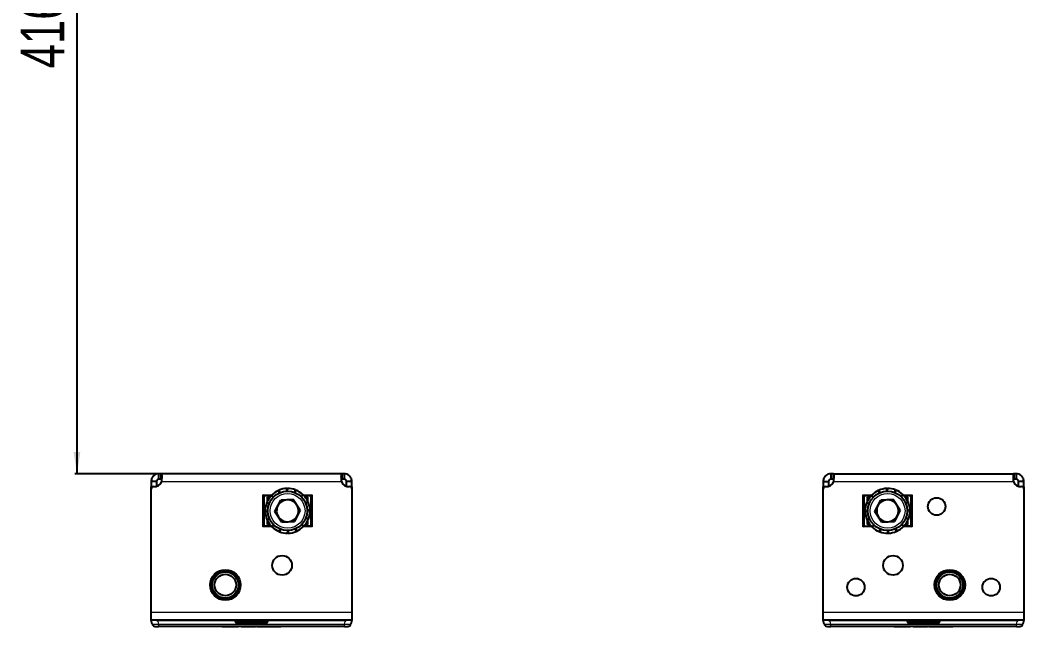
# Model space of a CAD drawing. Header units: millimetres. Extents: x 0 to 1651, y -357 to 576.
# Drawn here: x 3.3 to 463.4, y -356.9 to -78.7 of the extents above; entities that cross this region are included whole.
import ezdxf

# ---------------------------------------------------------------- set-up
doc = ezdxf.new("R2010")
doc.units = ezdxf.units.MM
doc.layers.add('FORMAT', color=7, linetype='Continuous')
doc.styles.add('SLDTEXTSTYLE0', font='TXT', dxfattribs={"width": 0.75})
doc.dimstyles.new('SLDDIMSTYLE0', dxfattribs={"dimtxt": 20, "dimasz": 10, "dimexe": 0, "dimexo": 0.0625, "dimgap": 5, "dimtad": 2, "dimdec": 1, "dimrnd": 1e-09, "dimzin": 12, "dimdsep": 46, "dimtxsty": 'SLDTEXTSTYLE0', "dimsah": 1, "dimcen": 0.09, "dimadec": 0, "dimazin": 3, "dimtfac": 1, "dimtofl": 0, "dimtmove": 0, "dimatfit": 3, "dimfxl": 0, "dimfrac": 2, "dimtolj": 1, "dimtzin": 12, "dimarcsym": 0})

# ---------------------------------------------------------------- blocks, each defined once
blk = doc.blocks.new('_D_6')
at = {"layer": 'FORMAT'}
for p, q in [((67.96, 129.29), (28.38, 129.29)), ((29.38, 129.29), (29.38, -286.71)), ((67.96, -286.71), (28.38, -286.71))]:
    blk.add_line(p, q, dxfattribs=at)
for points in [[(29.38, 129.29), (27.84, 119.29), (30.92, 119.29)], [(29.38, -286.71), (30.92, -276.71), (27.84, -276.71)]]:
    blk.add_solid(points, dxfattribs=at)
at = {"layer": 'FORMAT', "insert": (3.6, -100.88), "char_height": 20, "attachment_point": 1, "rotation": 90, "style": 'SLDTEXTSTYLE0'}
blk.add_mtext('416', dxfattribs=at)

msp = doc.modelspace()

# ---------------------------------------------------------------- linework, layer by layer
at = {"color": 7, "linetype": 'Continuous', "lineweight": 25}
for p, q in [((66.89, -289.21), (66.89, -286.71)), ((67.97, -286.71), (66.89, -286.71)), ((67.97, -289.21), (66.89, -289.21)), ((67.97, -289.21), (67.97, -286.71)), ((150.8, -286.71), (67.97, -286.71)), ((150.8, -286.71), (150.8, -289.21)), ((151.89, -286.71), (150.8, -286.71)), ((151.89, -289.21), (150.8, -289.21)), ((151.89, -286.71), (151.89, -289.21)), ((374.89, -286.71), (374.89, -289.21)), ((375.97, -286.71), (374.89, -286.71)), ((375.97, -289.21), (374.89, -289.21)), ((375.97, -286.71), (458.8, -286.71)), ((375.97, -286.71), (375.97, -289.21)), ((458.8, -286.71), (458.8, -289.21)), ((459.89, -286.71), (458.8, -286.71)), ((459.89, -289.21), (458.8, -289.21)), ((459.89, -286.71), (459.89, -289.21)), ((65.89, -290.21), (63.39, -290.21)), ((63.39, -290.21), (63.39, -292.72)), ((63.39, -293.61), (63.39, -292.72)), ((63.39, -350.21), (63.39, -293.61)), ((65.89, -290.21), (65.89, -292.5)), ((122.2, -295.5), (121.69, -294.36)), ((121.92, -294.26), (122.31, -295.45)), ((125.62, -294.72), (125.58, -293.47)), ((125.83, -293.46), (125.75, -294.71)), ((129.08, -295.3), (129.53, -294.13)), ((129.76, -294.22), (129.2, -295.35)), ((155.39, -290.21), (152.89, -290.21)), ((152.89, -292.5), (152.89, -290.21)), ((155.39, -292.72), (155.39, -290.21)), ((155.39, -292.72), (155.39, -293.61)), ((155.39, -293.61), (155.39, -350.21)), ((371.39, -290.21), (373.89, -290.21)), ((371.39, -290.21), (371.39, -292.72)), ((371.39, -293.61), (371.39, -292.72)), ((371.39, -350.21), (371.39, -293.61)), ((373.89, -290.21), (373.89, -292.5)), ((397.16, -295.52), (396.64, -294.38)), ((396.87, -294.28), (397.28, -295.47)), ((400.58, -294.72), (400.54, -293.47)), ((400.79, -293.46), (400.71, -294.71)), ((404.05, -295.29), (404.48, -294.12)), ((404.72, -294.21), (404.16, -295.33)), ((463.39, -290.21), (460.89, -290.21)), ((460.89, -292.5), (460.89, -290.21)), ((463.39, -292.72), (463.39, -290.21)), ((463.39, -292.72), (463.39, -293.61)), ((463.39, -293.61), (463.39, -350.21)), ((114.89, -296.71), (114.54, -296.36)), ((118.4, -296.71), (114.89, -296.71)), ((114.89, -296.71), (114.89, -310.71)), ((115.24, -297.06), (114.89, -296.71)), ((116.64, -299.3), (116.64, -297.41)), ((117.8, -297.41), (116.64, -297.41)), ((119.34, -297.54), (118.43, -296.68)), ((118.54, -296.71), (118.46, -296.71)), ((118.6, -296.5), (119.42, -297.45)), ((118.89, -296.96), (118.89, -297.11)), ((119.47, -297.4), (118.89, -297.07)), ((119.46, -297.41), (119.2, -297.41)), ((120.12, -304.02), (122.74, -298.87)), ((128.51, -298.57), (122.74, -298.87)), ((131.65, -303.41), (128.51, -298.57)), ((132.06, -297.16), (132.92, -296.26)), ((133.1, -296.43), (132.15, -297.25)), ((133.37, -296.71), (136.89, -296.71)), ((135.14, -297.41), (133.97, -297.41)), ((135.14, -299.3), (135.14, -297.41)), ((136.89, -296.71), (136.54, -297.06)), ((137.24, -296.36), (136.89, -296.71)), ((136.89, -296.71), (136.89, -310.71)), ((389.54, -296.36), (389.89, -296.71)), ((389.89, -296.71), (393.4, -296.71)), ((389.89, -310.71), (389.89, -296.71)), ((389.89, -296.71), (390.24, -297.06)), ((392.8, -297.41), (391.64, -297.41)), ((391.64, -299.3), (391.64, -297.41)), ((394.31, -297.57), (393.4, -296.72)), ((393.57, -296.54), (394.4, -297.48)), ((393.89, -296.96), (393.89, -297.17)), ((394.46, -297.41), (394.14, -297.41)), ((395.12, -304.03), (397.73, -298.88)), ((403.49, -298.56), (397.73, -298.88)), ((406.65, -303.4), (403.49, -298.56)), ((407.03, -297.14), (407.88, -296.22)), ((408.06, -296.4), (407.12, -297.22)), ((411.89, -296.71), (408.37, -296.71)), ((410.14, -297.41), (408.97, -297.41)), ((410.14, -299.3), (410.14, -297.41)), ((411.54, -297.06), (411.89, -296.71)), ((411.89, -296.71), (412.24, -296.36)), ((411.89, -310.71), (411.89, -296.71)), ((117.47, -300.52), (116.3, -300.07)), ((116.4, -299.84), (117.52, -300.4)), ((131.65, -303.41), (129.03, -308.55)), ((134.1, -300.03), (135.24, -299.51)), ((135.34, -299.74), (134.15, -300.14)), ((134.88, -303.45), (136.13, -303.41)), ((136.14, -303.66), (134.88, -303.57)), ((392.46, -300.55), (391.29, -300.12)), ((391.38, -299.88), (392.5, -300.44)), ((406.65, -303.4), (404.04, -308.55)), ((409.08, -299.99), (410.22, -299.47)), ((410.32, -299.7), (409.13, -300.1)), ((409.88, -303.41), (411.13, -303.36)), ((411.14, -303.61), (409.88, -303.53)), ((115.64, -303.77), (116.89, -303.85)), ((116.89, -303.98), (115.64, -304.01)), ((116.44, -307.68), (117.63, -307.29)), ((117.68, -307.4), (116.54, -307.91)), ((116.64, -310.01), (116.64, -308.13)), ((123.27, -308.86), (120.12, -304.02)), ((135.38, -307.59), (134.25, -307.03)), ((134.3, -306.91), (135.47, -307.36)), ((135.14, -310.01), (135.14, -308.13)), ((390.64, -303.81), (391.89, -303.89)), ((391.89, -304.02), (390.64, -304.06)), ((391.45, -307.73), (392.64, -307.32)), ((392.69, -307.44), (391.56, -307.96)), ((391.64, -310.01), (391.64, -308.13)), ((398.28, -308.86), (395.12, -304.03)), ((410.39, -307.54), (409.27, -306.99)), ((409.31, -306.87), (410.48, -307.31)), ((410.14, -310.01), (410.14, -308.13)), ((114.89, -310.71), (114.54, -311.06)), ((115.24, -310.36), (114.89, -310.71)), ((114.89, -310.71), (118.4, -310.71)), ((116.64, -310.01), (117.8, -310.01)), ((118.67, -311), (119.62, -310.17)), ((119.71, -310.26), (118.85, -311.17)), ((122.01, -313.2), (122.57, -312.08)), ((122.69, -312.13), (122.24, -313.29)), ((123.27, -308.86), (129.03, -308.55)), ((125.94, -313.96), (126.03, -312.71)), ((126.15, -312.71), (126.19, -313.96)), ((129.86, -313.16), (129.46, -311.97)), ((129.57, -311.92), (130.09, -313.06)), ((132.3, -310.02), (132.89, -310.36)), ((132.31, -310.01), (132.57, -310.01)), ((133.17, -310.92), (132.35, -309.98)), ((132.43, -309.89), (133.34, -310.74)), ((132.89, -310.46), (132.89, -310.31)), ((133.31, -310.71), (133.24, -310.71)), ((136.89, -310.71), (133.37, -310.71)), ((133.97, -310.01), (135.14, -310.01)), ((136.89, -310.71), (136.54, -310.36)), ((137.24, -311.06), (136.89, -310.71)), ((389.54, -311.06), (389.89, -310.71)), ((389.89, -310.71), (393.4, -310.71)), ((391.64, -310.01), (392.8, -310.01)), ((393.71, -311.03), (394.65, -310.2)), ((394.74, -310.29), (393.89, -311.2)), ((397.06, -313.22), (397.61, -312.1)), ((397.73, -312.14), (397.29, -313.31)), ((398.28, -308.86), (404.04, -308.55)), ((400.99, -313.96), (401.07, -312.71)), ((401.19, -312.71), (401.23, -313.96)), ((404.9, -313.14), (404.5, -311.96)), ((404.61, -311.91), (405.13, -313.04)), ((407.31, -310.01), (407.63, -310.01)), ((408.2, -310.89), (407.38, -309.95)), ((407.46, -309.86), (408.38, -310.71)), ((407.89, -310.46), (407.89, -310.25)), ((408.37, -310.71), (411.89, -310.71)), ((408.97, -310.01), (410.14, -310.01)), ((411.54, -310.36), (411.89, -310.71)), ((411.89, -310.71), (412.24, -311.06)), ((63.39, -353.71), (63.39, -350.21)), ((63.39, -353.91), (63.39, -353.71)), ((63.39, -353.71), (155.39, -353.71)), ((63.84, -355.6), (63.39, -353.91)), ((66.28, -353.91), (101.89, -353.91)), ((101.89, -353.71), (101.89, -353.91)), ((101.89, -353.91), (101.89, -354.41)), ((116.89, -353.71), (116.89, -353.91)), ((116.89, -354.41), (116.89, -353.91)), ((116.89, -353.91), (152.49, -353.91)), ((155.39, -353.91), (154.93, -355.6)), ((155.39, -350.21), (155.39, -353.71)), ((155.39, -353.71), (155.39, -353.91)), ((371.39, -353.71), (371.39, -350.21)), ((371.39, -353.91), (371.39, -353.71)), ((371.39, -353.71), (463.39, -353.71)), ((371.84, -355.6), (371.39, -353.91)), ((374.28, -353.91), (409.89, -353.91)), ((409.89, -353.71), (409.89, -353.91)), ((409.89, -353.91), (409.89, -354.41)), ((424.89, -353.71), (424.89, -353.91)), ((424.89, -354.41), (424.89, -353.91)), ((424.89, -353.91), (460.49, -353.91)), ((463.39, -353.91), (462.93, -355.6)), ((463.39, -350.21), (463.39, -353.71)), ((463.39, -353.71), (463.39, -353.91)), ((65.29, -356.71), (66.74, -356.71)), ((152.04, -356.71), (66.74, -356.71)), ((95.96, -356.91), (95.96, -356.71)), ((101.64, -356.91), (96.39, -356.91)), ((102.07, -356.91), (102.07, -356.71)), ((102.39, -354.91), (116.39, -354.91)), ((103.31, -356.91), (103.31, -356.71)), ((103.56, -356.91), (103.56, -356.71)), ((104.7, -356.91), (104.7, -356.71)), ((107.53, -356.91), (104.7, -356.91)), ((111, -356.94), (111, -356.71)), ((111.81, -356.91), (111.81, -356.71)), ((113.3, -356.91), (111.81, -356.91)), ((113.3, -356.91), (113.3, -356.71)), ((115.97, -356.91), (113.3, -356.91)), ((115.97, -356.91), (115.97, -356.71)), ((117.1, -356.91), (115.97, -356.91)), ((117.1, -356.91), (117.1, -356.71)), ((117.16, -356.91), (117.1, -356.91)), ((122.81, -356.91), (122.81, -356.71)), ((152.04, -356.71), (153.48, -356.71)), ((373.29, -356.71), (374.74, -356.71)), ((460.04, -356.71), (374.74, -356.71)), ((403.96, -356.91), (403.96, -356.71)), ((409.64, -356.91), (404.39, -356.91)), ((410.07, -356.91), (410.07, -356.71)), ((410.39, -354.91), (424.39, -354.91)), ((411.31, -356.91), (411.31, -356.71)), ((411.56, -356.91), (411.56, -356.71)), ((412.7, -356.91), (412.7, -356.71)), ((415.53, -356.91), (412.7, -356.91)), ((419, -356.94), (419, -356.71)), ((419.81, -356.91), (419.81, -356.71)), ((421.3, -356.91), (419.81, -356.91)), ((421.3, -356.91), (421.3, -356.71)), ((423.97, -356.91), (421.3, -356.91)), ((423.97, -356.91), (423.97, -356.71)), ((425.1, -356.91), (423.97, -356.91)), ((425.1, -356.91), (425.1, -356.71)), ((425.16, -356.91), (425.1, -356.91)), ((430.81, -356.91), (430.81, -356.71)), ((460.04, -356.71), (461.48, -356.71))]:
    msp.add_line(p, q, dxfattribs=at)
at = {"color": 8, "linetype": 'Continuous', "lineweight": 18}
for p, q in [((63.39, -292.72), (63.95, -292.72)), ((68.22, -290.21), (150.55, -290.21)), ((154.83, -292.72), (155.39, -292.72)), ((371.39, -292.72), (371.95, -292.72)), ((376.22, -290.21), (458.55, -290.21)), ((462.83, -292.72), (463.39, -292.72)), ((114.54, -296.36), (118.74, -296.36)), ((114.54, -311.06), (114.54, -296.36)), ((118.09, -297.06), (115.24, -297.06)), ((115.24, -297.06), (115.24, -310.36)), ((132.82, -296.36), (137.24, -296.36)), ((136.54, -297.06), (133.69, -297.06)), ((136.54, -310.36), (136.54, -297.06)), ((137.24, -296.36), (137.24, -311.06)), ((389.54, -296.36), (393.74, -296.36)), ((389.54, -311.06), (389.54, -296.36)), ((393.09, -297.06), (390.24, -297.06)), ((390.24, -297.06), (390.24, -310.71)), ((407.75, -296.36), (412.24, -296.36)), ((411.54, -297.06), (408.69, -297.06)), ((411.54, -310.36), (411.54, -297.06)), ((412.24, -296.36), (412.24, -311.06)), ((118.96, -311.06), (114.54, -311.06)), ((115.24, -310.36), (118.09, -310.36)), ((137.24, -311.06), (133.03, -311.06)), ((133.69, -310.36), (136.54, -310.36)), ((394.02, -311.06), (389.54, -311.06)), ((412.24, -311.06), (408.03, -311.06)), ((408.69, -310.36), (411.54, -310.36)), ((63.39, -350.21), (155.39, -350.21)), ((66.28, -353.91), (66.74, -355.6)), ((102.39, -353.71), (102.39, -354.41)), ((116.39, -354.41), (116.39, -353.71)), ((152.04, -355.6), (152.49, -353.91)), ((371.39, -350.21), (463.39, -350.21)), ((374.28, -353.91), (374.74, -355.6)), ((410.39, -353.71), (410.39, -354.41)), ((424.39, -354.41), (424.39, -353.71)), ((460.04, -355.6), (460.49, -353.91)), ((66.74, -355.6), (152.04, -355.6)), ((66.74, -355.6), (66.74, -356.71)), ((96.39, -356.91), (96.39, -356.71)), ((101.64, -356.91), (101.64, -356.71)), ((102.39, -354.41), (101.89, -354.41)), ((102.39, -354.41), (102.39, -354.91)), ((102.39, -354.41), (116.39, -354.41)), ((107.53, -356.91), (107.53, -356.71)), ((109.89, -356.91), (109.89, -356.71)), ((116.39, -354.41), (116.39, -354.91)), ((116.39, -354.41), (116.89, -354.41)), ((120.7, -356.91), (120.7, -356.71)), ((152.04, -356.71), (152.04, -355.6)), ((374.74, -355.6), (460.04, -355.6)), ((374.74, -355.6), (374.74, -356.71)), ((404.39, -356.91), (404.39, -356.71)), ((409.64, -356.91), (409.64, -356.71)), ((410.39, -354.41), (409.89, -354.41)), ((410.39, -354.41), (410.39, -354.91)), ((410.39, -354.41), (424.39, -354.41)), ((415.53, -356.91), (415.53, -356.71)), ((417.89, -356.91), (417.89, -356.71)), ((424.39, -354.41), (424.89, -354.41)), ((424.39, -354.41), (424.39, -354.91)), ((428.7, -356.91), (428.7, -356.71)), ((460.04, -356.71), (460.04, -355.6))]:
    msp.add_line(p, q, dxfattribs=at)
at = {"color": 7, "linetype": 'Continuous', "lineweight": 25}
for centre, radius in [((125.89, -303.71), 9), ((400.89, -303.71), 9), ((423.39, -301.71), 4), ((123.39, -328.71), 4.5), ((403.39, -328.71), 4.5), ((97.39, -337.71), 7), ((97.39, -337.71), 6.5), ((429.39, -337.71), 7), ((429.39, -337.71), 6.5), ((97.39, -337.71), 6), ((97.39, -337.71), 4.93), ((386.39, -338.71), 4), ((429.39, -337.71), 6), ((429.39, -337.71), 4.93), ((448.39, -338.71), 4)]:
    msp.add_circle(centre, radius, dxfattribs=at)
at = {"color": 8, "linetype": 'Continuous', "lineweight": 18}
for centre, radius in [((125.89, -303.71), 8), ((400.89, -303.71), 8), ((97.39, -337.71), 6.25), ((429.39, -337.71), 6.25)]:
    msp.add_circle(centre, radius, dxfattribs=at)
at = {"color": 7, "linetype": 'Continuous', "lineweight": 25}
for centre, radius, start, end in [((64.39, -293.61), 1, 83.6206, 180), ((64.89, -289.14), 3.5, 263.6206, 342.1747), ((125.89, -303.71), 10.25, 114.1868, 135.2909), ((125.89, -303.71), 10.25, 91.6868, 112.7909), ((125.89, -303.71), 10.25, 69.1868, 90.2909), ((125.89, -303.71), 10.25, 46.6868, 67.7909), ((153.89, -289.14), 3.5, 197.8253, 276.3794), ((154.39, -293.61), 1, 360, 96.3794), ((372.39, -293.61), 1, 83.6206, 180), ((372.89, -289.14), 3.5, 263.6206, 342.1747), ((400.89, -303.71), 10.25, 114.4505, 135.5546), ((400.89, -303.71), 10.25, 91.9505, 113.0546), ((400.89, -303.71), 10.25, 69.4505, 90.5546), ((400.89, -303.71), 10.25, 46.9505, 68.0546), ((461.89, -289.14), 3.5, 197.8253, 276.3794), ((462.39, -293.61), 1, 360, 96.3794), ((125.89, -303.71), 10.25, 136.6868, 157.7909), ((125.89, -303.71), 5, 93.0175, 153.0175), ((125.89, -303.71), 5, 33.0175, 93.0175), ((125.89, -303.71), 10.25, 24.1868, 45.2909), ((400.89, -303.71), 10.25, 136.9505, 158.0546), ((400.89, -303.71), 5, 93.1455, 153.1455), ((400.89, -303.71), 5, 33.1455, 93.1455), ((400.89, -303.71), 10.25, 24.4505, 45.5546), ((125.89, -303.71), 10.25, 159.1868, 180.2909), ((125.89, -303.71), 5, 153.0175, 213.0175), ((125.89, -303.71), 5, 333.0175, 33.0175), ((125.89, -303.71), 10.25, 1.6868, 22.7909), ((400.89, -303.71), 10.25, 159.4505, 180.5546), ((400.89, -303.71), 5, 153.1455, 213.1455), ((400.89, -303.71), 5, 333.1455, 33.1455), ((400.89, -303.71), 10.25, 1.9505, 23.0546), ((400.89, -303.71), 10.25, 339.4505, 0.5546), ((125.89, -303.71), 10.25, 181.6868, 202.7909), ((125.89, -303.71), 10.25, 204.1868, 225.2909), ((125.89, -303.71), 5, 213.0175, 273.0175), ((125.89, -303.71), 5, 273.0175, 333.0175), ((125.89, -303.71), 10.25, 316.6868, 337.7909), ((125.89, -303.71), 10.25, 339.1868, 0.2909), ((400.89, -303.71), 10.25, 181.9505, 203.0546), ((400.89, -303.71), 10.25, 204.4505, 225.5546), ((400.89, -303.71), 5, 213.1455, 273.1455), ((400.89, -303.71), 5, 273.1455, 333.1455), ((400.89, -303.71), 10.25, 316.9505, 338.0546), ((125.89, -303.71), 10.25, 226.6868, 247.7909), ((125.89, -303.71), 10.25, 294.1868, 315.2909), ((400.89, -303.71), 10.25, 226.9505, 248.0546), ((400.89, -303.71), 10.25, 294.4505, 315.5546), ((125.89, -303.71), 10.25, 249.1868, 270.2909), ((125.89, -303.71), 10.25, 271.6868, 292.7909), ((400.89, -303.71), 10.25, 249.4505, 270.5546), ((400.89, -303.71), 10.25, 271.9505, 293.0546), ((65.29, -355.21), 1.5, 195, 270), ((102.39, -354.41), 0.5, 180, 270), ((116.39, -354.41), 0.5, 270, 0), ((153.48, -355.21), 1.5, 270, 345), ((373.29, -355.21), 1.5, 195, 270), ((410.39, -354.41), 0.5, 180, 270), ((424.39, -354.41), 0.5, 270, 0), ((461.48, -355.21), 1.5, 270, 345)]:
    msp.add_arc(centre, radius, start, end, dxfattribs=at)
for centre, major_axis, start_param, end_param in [((63.39, -342.32), (3.1, -11.57), 6.030113, 6.216148), ((155.39, -342.32), (-3.1, -11.57), 0.067037, 0.253072), ((371.39, -342.32), (3.1, -11.57), 6.030113, 6.216148), ((463.39, -342.32), (-3.1, -11.57), 0.067037, 0.253072)]:
    msp.add_ellipse(centre, major_axis=major_axis, ratio=0.250563, start_param=start_param, end_param=end_param, dxfattribs=at)
at = {"color": 8, "linetype": 'Continuous', "lineweight": 18}
for centre, major_axis, start_param, end_param in [((66.84, -355.21), (3, 0.38), 3.158333, 4.662092), ((151.93, -355.21), (3, -0.38), 4.762686, 6.266445), ((374.84, -355.21), (3, 0.38), 3.158333, 4.662092), ((459.93, -355.21), (3, -0.38), 4.762686, 6.266445)]:
    msp.add_ellipse(centre, major_axis=major_axis, ratio=0.123038, start_param=start_param, end_param=end_param, dxfattribs=at)
at = {"color": 7, "linetype": 'Continuous', "lineweight": 25}
for points, knots in [([(66.89, -286.71), (66.43, -286.76), (65.62, -286.85), (64.71, -287.42), (64.12, -288.02), (63.72, -288.65), (63.44, -289.4), (63.4, -289.94), (63.39, -290.21)], [0, 0, 0, 0, 0.254149, 0.448213, 0.574908, 0.708872, 0.850468, 1, 1, 1, 1]), ([(66.89, -289.21), (66.76, -289.23), (66.55, -289.25), (66.28, -289.41), (66.1, -289.58), (65.98, -289.77), (65.9, -289.98), (65.89, -290.13), (65.89, -290.21)], [0, 0, 0, 0, 0.296302, 0.497469, 0.615497, 0.73607, 0.863114, 1, 1, 1, 1]), ([(68.22, -290.21), (68.25, -289.92), (68.3, -289.37), (68.37, -288.46), (68.4, -287.58), (68.26, -286.86), (68.07, -286.76), (67.97, -286.71)], [0, 0, 0, 0, 0.16069, 0.301312, 0.521951, 0.753573, 1, 1, 1, 1]), ([(150.8, -286.71), (150.75, -286.73), (150.65, -286.76), (150.5, -287.05), (150.4, -287.51), (150.38, -288.14), (150.4, -288.75), (150.46, -289.46), (150.52, -289.96), (150.55, -290.21)], [0, 0, 0, 0, 0.144067, 0.271276, 0.474907, 0.597997, 0.726338, 0.860245, 1, 1, 1, 1]), ([(155.39, -290.21), (155.36, -289.9), (155.31, -289.31), (154.92, -288.36), (154.2, -287.49), (153.11, -286.84), (152.3, -286.76), (151.89, -286.71)], [0, 0, 0, 0, 0.17084, 0.319217, 0.548103, 0.767822, 1, 1, 1, 1]), ([(152.89, -290.21), (152.88, -290.12), (152.87, -289.96), (152.77, -289.73), (152.66, -289.57), (152.53, -289.44), (152.39, -289.34), (152.16, -289.24), (152, -289.22), (151.89, -289.21)], [0, 0, 0, 0, 0.154359, 0.287283, 0.400435, 0.496544, 0.604314, 0.723151, 1, 1, 1, 1]), ([(374.89, -286.71), (374.43, -286.76), (373.62, -286.85), (372.71, -287.42), (372.12, -288.02), (371.72, -288.65), (371.44, -289.4), (371.4, -289.94), (371.39, -290.21)], [0, 0, 0, 0, 0.254149, 0.448213, 0.574908, 0.708872, 0.850468, 1, 1, 1, 1]), ([(374.89, -289.21), (374.76, -289.23), (374.55, -289.25), (374.28, -289.41), (374.1, -289.58), (373.98, -289.77), (373.9, -289.98), (373.89, -290.13), (373.89, -290.21)], [0, 0, 0, 0, 0.296302, 0.497469, 0.615497, 0.73607, 0.863114, 1, 1, 1, 1]), ([(376.22, -290.21), (376.25, -289.92), (376.3, -289.37), (376.37, -288.46), (376.4, -287.58), (376.26, -286.86), (376.07, -286.76), (375.97, -286.71)], [0, 0, 0, 0, 0.16069, 0.3013121, 0.5219513, 0.7535732, 1, 1, 1, 1]), ([(458.8, -286.71), (458.75, -286.73), (458.65, -286.76), (458.5, -287.05), (458.4, -287.51), (458.38, -288.14), (458.4, -288.75), (458.46, -289.46), (458.52, -289.96), (458.55, -290.21)], [0, 0, 0, 0, 0.144067, 0.271276, 0.474907, 0.597997, 0.726338, 0.860245, 1, 1, 1, 1]), ([(463.39, -290.21), (463.36, -289.9), (463.31, -289.31), (462.92, -288.36), (462.2, -287.49), (461.11, -286.84), (460.3, -286.76), (459.89, -286.71)], [0, 0, 0, 0, 0.17084, 0.319217, 0.548103, 0.767822, 1, 1, 1, 1]), ([(460.89, -290.21), (460.88, -290.12), (460.87, -289.96), (460.77, -289.73), (460.66, -289.57), (460.53, -289.44), (460.39, -289.34), (460.16, -289.24), (460, -289.22), (459.89, -289.21)], [0, 0, 0, 0, 0.154359, 0.287283, 0.400435, 0.496544, 0.604314, 0.723151, 1, 1, 1, 1]), ([(121.69, -294.36), (121.72, -294.35), (121.78, -294.32), (121.86, -294.29), (121.9, -294.27), (121.92, -294.26)], [0, 0, 0, 0, 0.499981, 0.749988, 1, 1, 1, 1]), ([(125.58, -293.47), (125.63, -293.47), (125.69, -293.46), (125.77, -293.46), (125.81, -293.46), (125.83, -293.46)], [0, 0, 0, 0, 0.499981, 0.749988, 1, 1, 1, 1]), ([(129.53, -294.13), (129.57, -294.15), (129.63, -294.17), (129.7, -294.2), (129.74, -294.22), (129.76, -294.22)], [0, 0, 0, 0, 0.499981, 0.749988, 1, 1, 1, 1]), ([(396.64, -294.38), (396.68, -294.37), (396.74, -294.34), (396.81, -294.31), (396.85, -294.29), (396.87, -294.28)], [0, 0, 0, 0, 0.499981, 0.749988, 1, 1, 1, 1]), ([(400.54, -293.47), (400.58, -293.47), (400.64, -293.47), (400.72, -293.46), (400.77, -293.46), (400.79, -293.46)], [0, 0, 0, 0, 0.499981, 0.749988, 1, 1, 1, 1]), ([(404.48, -294.12), (404.52, -294.13), (404.58, -294.15), (404.66, -294.18), (404.7, -294.2), (404.72, -294.21)], [0, 0, 0, 0, 0.499981, 0.749988, 1, 1, 1, 1]), ([(118.43, -296.68), (118.46, -296.65), (118.5, -296.61), (118.56, -296.55), (118.59, -296.52), (118.6, -296.5)], [0, 0, 0, 0, 0.499981, 0.749988, 1, 1, 1, 1]), ([(132.92, -296.26), (132.95, -296.28), (132.99, -296.33), (133.05, -296.38), (133.08, -296.41), (133.1, -296.43)], [0, 0, 0, 0, 0.499981, 0.749988, 1, 1, 1, 1]), ([(393.4, -296.72), (393.42, -296.69), (393.47, -296.64), (393.52, -296.58), (393.55, -296.55), (393.57, -296.54)], [0, 0, 0, 0, 0.499981, 0.749988, 1, 1, 1, 1]), ([(407.88, -296.22), (407.91, -296.25), (407.96, -296.29), (408.02, -296.35), (408.05, -296.38), (408.06, -296.4)], [0, 0, 0, 0, 0.4999808, 0.7499881, 1, 1, 1, 1]), ([(116.3, -300.07), (116.32, -300.03), (116.34, -299.97), (116.37, -299.9), (116.39, -299.86), (116.4, -299.84)], [0, 0, 0, 0, 0.499981, 0.749988, 1, 1, 1, 1]), ([(135.24, -299.51), (135.25, -299.55), (135.28, -299.61), (135.31, -299.69), (135.33, -299.72), (135.34, -299.74)], [0, 0, 0, 0, 0.499981, 0.749988, 1, 1, 1, 1]), ([(136.13, -303.41), (136.13, -303.45), (136.13, -303.52), (136.14, -303.6), (136.14, -303.64), (136.14, -303.66)], [0, 0, 0, 0, 0.4999808, 0.7499881, 1, 1, 1, 1]), ([(391.29, -300.12), (391.3, -300.08), (391.32, -300.02), (391.36, -299.94), (391.37, -299.9), (391.38, -299.88)], [0, 0, 0, 0, 0.499981, 0.749988, 1, 1, 1, 1]), ([(410.22, -299.47), (410.23, -299.51), (410.26, -299.57), (410.29, -299.64), (410.31, -299.68), (410.32, -299.7)], [0, 0, 0, 0, 0.499981, 0.749988, 1, 1, 1, 1]), ([(411.13, -303.36), (411.13, -303.41), (411.13, -303.47), (411.13, -303.55), (411.14, -303.59), (411.14, -303.61)], [0, 0, 0, 0, 0.499981, 0.749988, 1, 1, 1, 1]), ([(115.64, -304.01), (115.64, -303.97), (115.64, -303.91), (115.64, -303.83), (115.64, -303.79), (115.64, -303.77)], [0, 0, 0, 0, 0.499981, 0.749988, 1, 1, 1, 1]), ([(116.54, -307.91), (116.52, -307.87), (116.49, -307.82), (116.46, -307.74), (116.44, -307.7), (116.44, -307.68)], [0, 0, 0, 0, 0.499981, 0.749988, 1, 1, 1, 1]), ([(135.47, -307.36), (135.45, -307.39), (135.43, -307.45), (135.4, -307.53), (135.38, -307.57), (135.38, -307.59)], [0, 0, 0, 0, 0.499981, 0.749988, 1, 1, 1, 1]), ([(390.64, -304.06), (390.64, -304.02), (390.64, -303.96), (390.64, -303.87), (390.64, -303.83), (390.64, -303.81)], [0, 0, 0, 0, 0.4999808, 0.7499881, 1, 1, 1, 1]), ([(391.56, -307.96), (391.54, -307.92), (391.51, -307.86), (391.48, -307.78), (391.46, -307.75), (391.45, -307.73)], [0, 0, 0, 0, 0.499981, 0.749988, 1, 1, 1, 1]), ([(410.48, -307.31), (410.47, -307.35), (410.45, -307.41), (410.42, -307.49), (410.4, -307.52), (410.39, -307.54)], [0, 0, 0, 0, 0.499981, 0.749988, 1, 1, 1, 1]), ([(118.85, -311.17), (118.82, -311.14), (118.78, -311.1), (118.72, -311.04), (118.69, -311.01), (118.67, -311)], [0, 0, 0, 0, 0.499981, 0.749988, 1, 1, 1, 1]), ([(133.34, -310.74), (133.32, -310.77), (133.27, -310.82), (133.21, -310.88), (133.19, -310.91), (133.17, -310.92)], [0, 0, 0, 0, 0.4999808, 0.7499881, 1, 1, 1, 1]), ([(393.89, -311.2), (393.86, -311.17), (393.81, -311.13), (393.75, -311.07), (393.72, -311.05), (393.71, -311.03)], [0, 0, 0, 0, 0.499981, 0.749988, 1, 1, 1, 1]), ([(408.38, -310.71), (408.35, -310.74), (408.3, -310.79), (408.25, -310.85), (408.22, -310.88), (408.2, -310.89)], [0, 0, 0, 0, 0.499981, 0.749988, 1, 1, 1, 1]), ([(122.24, -313.29), (122.2, -313.28), (122.15, -313.26), (122.07, -313.23), (122.03, -313.21), (122.01, -313.2)], [0, 0, 0, 0, 0.499981, 0.749988, 1, 1, 1, 1]), ([(126.19, -313.96), (126.15, -313.96), (126.08, -313.96), (126, -313.96), (125.96, -313.96), (125.94, -313.96)], [0, 0, 0, 0, 0.499981, 0.749988, 1, 1, 1, 1]), ([(130.09, -313.06), (130.05, -313.08), (129.99, -313.11), (129.91, -313.14), (129.88, -313.15), (129.86, -313.16)], [0, 0, 0, 0, 0.499981, 0.749988, 1, 1, 1, 1]), ([(397.29, -313.31), (397.25, -313.3), (397.19, -313.27), (397.11, -313.24), (397.07, -313.23), (397.06, -313.22)], [0, 0, 0, 0, 0.499981, 0.749988, 1, 1, 1, 1]), ([(401.23, -313.96), (401.19, -313.96), (401.13, -313.96), (401.05, -313.96), (401.01, -313.96), (400.99, -313.96)], [0, 0, 0, 0, 0.499981, 0.749988, 1, 1, 1, 1]), ([(405.13, -313.04), (405.09, -313.06), (405.03, -313.09), (404.96, -313.12), (404.92, -313.14), (404.9, -313.14)], [0, 0, 0, 0, 0.499981, 0.749988, 1, 1, 1, 1]), ([(96.39, -356.91), (96.33, -356.91), (96.2, -356.91), (96.06, -356.91), (95.97, -356.91), (95.96, -356.91), (95.96, -356.91)], [0, 0, 0, 0, 0.281303, 0.555629, 0.773878, 1, 1, 1, 1]), ([(102.07, -356.91), (102.06, -356.91), (102.05, -356.91), (101.93, -356.91), (101.79, -356.91), (101.69, -356.91), (101.64, -356.91)], [0, 0, 0, 0, 0.285248, 0.560563, 0.777151, 1, 1, 1, 1]), ([(103.31, -356.91), (103.26, -356.91), (103.15, -356.91), (102.85, -356.91), (102.56, -356.91), (102.36, -356.91), (102.29, -356.91)], [0, 0, 0, 0, 0.255277, 0.538303, 0.854078, 1, 1, 1, 1]), ([(103.13, -356.91), (103.02, -356.91), (102.77, -356.91), (102.47, -356.91), (102.29, -356.91), (102.29, -356.91)], [0, 0, 0, 0, 0.466249, 0.997338, 1, 1, 1, 1]), ([(109.89, -356.91), (109.74, -356.91), (109.38, -356.91), (108.58, -356.91), (107.94, -356.91), (107.53, -356.91)], [0, 0, 0, 0, 0.216742, 0.489643, 1, 1, 1, 1]), ([(110.98, -356.91), (110.99, -356.91), (111.02, -356.91), (110.86, -356.91), (110.49, -356.91), (110.1, -356.91), (109.89, -356.91)], [0, 0, 0, 0, 0.061615, 0.333035, 0.637399, 1, 1, 1, 1]), ([(120.7, -356.91), (120.2, -356.91), (119.27, -356.91), (118.07, -356.91), (117.35, -356.91), (117.17, -356.91), (117.16, -356.91)], [0, 0, 0, 0, 0.3819835, 0.7133523, 0.984017, 1, 1, 1, 1]), ([(122.81, -356.91), (122.44, -356.91), (121.75, -356.91), (121.04, -356.91), (120.7, -356.91)], [0, 0, 0, 0, 0.5368, 1, 1, 1, 1]), ([(404.39, -356.91), (404.33, -356.91), (404.2, -356.91), (404.06, -356.91), (403.97, -356.91), (403.96, -356.91), (403.96, -356.91)], [0, 0, 0, 0, 0.281303, 0.555629, 0.773878, 1, 1, 1, 1]), ([(410.07, -356.91), (410.06, -356.91), (410.05, -356.91), (409.93, -356.91), (409.79, -356.91), (409.69, -356.91), (409.64, -356.91)], [0, 0, 0, 0, 0.2852483, 0.5605631, 0.7771515, 1, 1, 1, 1]), ([(411.31, -356.91), (411.26, -356.91), (411.15, -356.91), (410.85, -356.91), (410.56, -356.91), (410.36, -356.91), (410.29, -356.91)], [0, 0, 0, 0, 0.2552772, 0.5383026, 0.8540781, 1, 1, 1, 1]), ([(411.13, -356.91), (411.02, -356.91), (410.77, -356.91), (410.47, -356.91), (410.29, -356.91), (410.29, -356.91)], [0, 0, 0, 0, 0.466249, 0.997338, 1, 1, 1, 1]), ([(417.89, -356.91), (417.74, -356.91), (417.38, -356.91), (416.58, -356.91), (415.94, -356.91), (415.53, -356.91)], [0, 0, 0, 0, 0.216742, 0.489643, 1, 1, 1, 1]), ([(418.98, -356.91), (418.99, -356.91), (419.02, -356.91), (418.86, -356.91), (418.49, -356.91), (418.1, -356.91), (417.89, -356.91)], [0, 0, 0, 0, 0.061615, 0.333035, 0.637399, 1, 1, 1, 1]), ([(428.7, -356.91), (428.2, -356.91), (427.27, -356.91), (426.07, -356.91), (425.35, -356.91), (425.17, -356.91), (425.16, -356.91)], [0, 0, 0, 0, 0.381983, 0.713352, 0.984017, 1, 1, 1, 1]), ([(430.81, -356.91), (430.44, -356.91), (429.75, -356.91), (429.04, -356.91), (428.7, -356.91)], [0, 0, 0, 0, 0.5368, 1, 1, 1, 1])]:
    msp.add_open_spline(points, degree=3, knots=knots, dxfattribs=at)
at = {"color": 8, "linetype": 'Continuous', "lineweight": 18}
for points, knots in [([(118.89, -296.96), (118.88, -296.96), (118.88, -296.97), (118.86, -296.98), (118.83, -296.99), (118.8, -297), (118.78, -297.01)], [0, 0, 0, 0, 0.2239957, 0.4668944, 0.7302309, 1, 1, 1, 1]), ([(132.99, -310.41), (132.98, -310.42), (132.94, -310.44), (132.91, -310.45), (132.89, -310.46), (132.89, -310.46), (132.89, -310.46)], [0, 0, 0, 0, 0.269769, 0.533106, 0.776004, 1, 1, 1, 1])]:
    msp.add_open_spline(points, degree=3, knots=knots, dxfattribs=at)

# ---------------------------------------------------------------- dimensions: what is measured, and where the dimension line sits
at = {"layer": 'FORMAT'}
dim = msp.add_linear_dim(base=(29.38, -286.71), p1=(67.97, 129.29), p2=(67.97, -286.71), angle=90, dimstyle='SLDDIMSTYLE0', dxfattribs=at)
dim.commit()
dim.dimension.update_dxf_attribs({"geometry": '_D_6', "text_midpoint": (29.38, -78.71), "dimtype": 160})

doc.saveas('drawing.dxf')
